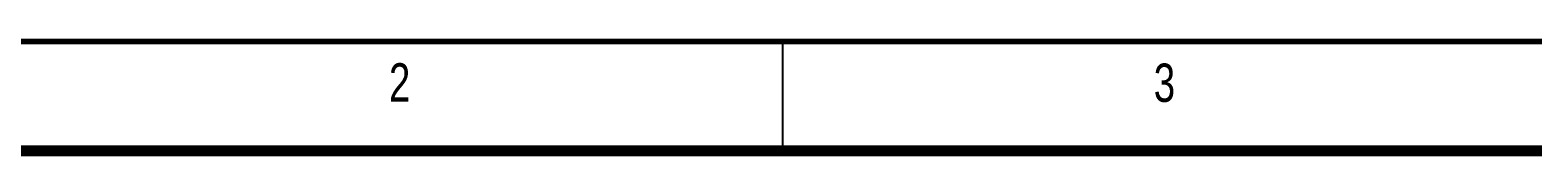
# Model space of a CAD drawing. Extents: x 0 to 420, y 0 to 297.
# Drawn here: x 71.3 to 208.5, y -0.5 to 10.2 of the extents above; entities that cross this region are included whole.
import ezdxf
from ezdxf.enums import TextEntityAlignment as Align

# ---------------------------------------------------------------- set-up
doc = ezdxf.new("R2010")
doc.units = 0
doc.header["$LTSCALE"] = 23.1
doc.layers.get('0').update_dxf_attribs({"linetype": 'CONTINUOUS'})
doc.styles.add('TEXTSTYLE_2', font='txt', dxfattribs={"width": 0.75})

msp = doc.modelspace()

# ---------------------------------------------------------------- linework, layer by layer
at = {"color": 3, "linetype": 'CONTINUOUS'}
msp.add_line((140, 10), (140, 0), dxfattribs=at)
for points, const_width in [([(10, 10), (410, 10)], 0.5), ([(0, 0), (420, 0)], 1)]:
    msp.add_lwpolyline(points, dxfattribs=dict(at, const_width=const_width))

# ---------------------------------------------------------------- texts
at = {"color": 2, "linetype": 'CONTINUOUS', "style": 'TEXTSTYLE_2', "width": 0.75}
for s, p in [('2', (105.06, 4.506)), ('3', (174.856, 4.476))]:
    msp.add_text(s, height=3.5, dxfattribs=at).set_placement(p, align=Align.CENTER)

doc.saveas('drawing.dxf')
